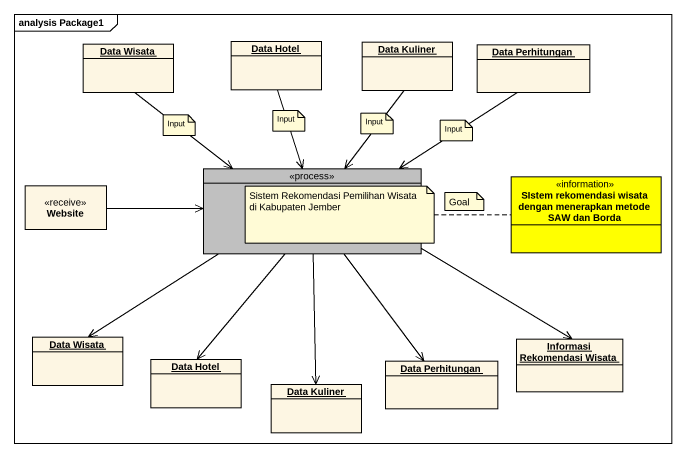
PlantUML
@startuml
mainframe analysis Package1
hide circle
hide empty members
object "Data Wisata" as Data_Wisata
object "Data Hotel" as Data_Hotel
object "Data Kuliner" as Data_Kuliner
object "Data Perhitungan" as Data_Perhitungan
class " " as class1 <<process>> #C0C0C0
class Website <<receive>>
class "SIstem rekomendasi wisata dengan menerapkan metode SAW dan Borda" as SIstem_rekomendasi_wisata <<information>> #FFFF00
object "Data Wisata" as Data_Wisata_2
object "Data Hotel" as Data_Hotel_2
object "Data Perhitungan" as Data_Perhitungan_2
object "Informasi Rekomendasi Wisata" as Informasi_Rekomendasi_Wisata
object "Data Kuliner" as Data_Kuliner_2
Data_Wisata --> class1
Data_Hotel --> class1
Data_Kuliner --> class1
Data_Perhitungan --> class1
class1 --> Data_Wisata_2
class1 --> Data_Hotel_2
class1 --> Data_Perhitungan_2
class1 -right-> Informasi_Rekomendasi_Wisata
class1 --> Data_Kuliner_2
Website -right-> class1
note as N1
  Input
end note
note as N2
  Input
end note
note as N3
  Input
end note
note as N4
  Input
end note
note left of SIstem_rekomendasi_wisata : Sistem Rekomendasi Pemilihan Wisata di Kabupaten Jember
note as N6
  Goal
end note
@enduml
